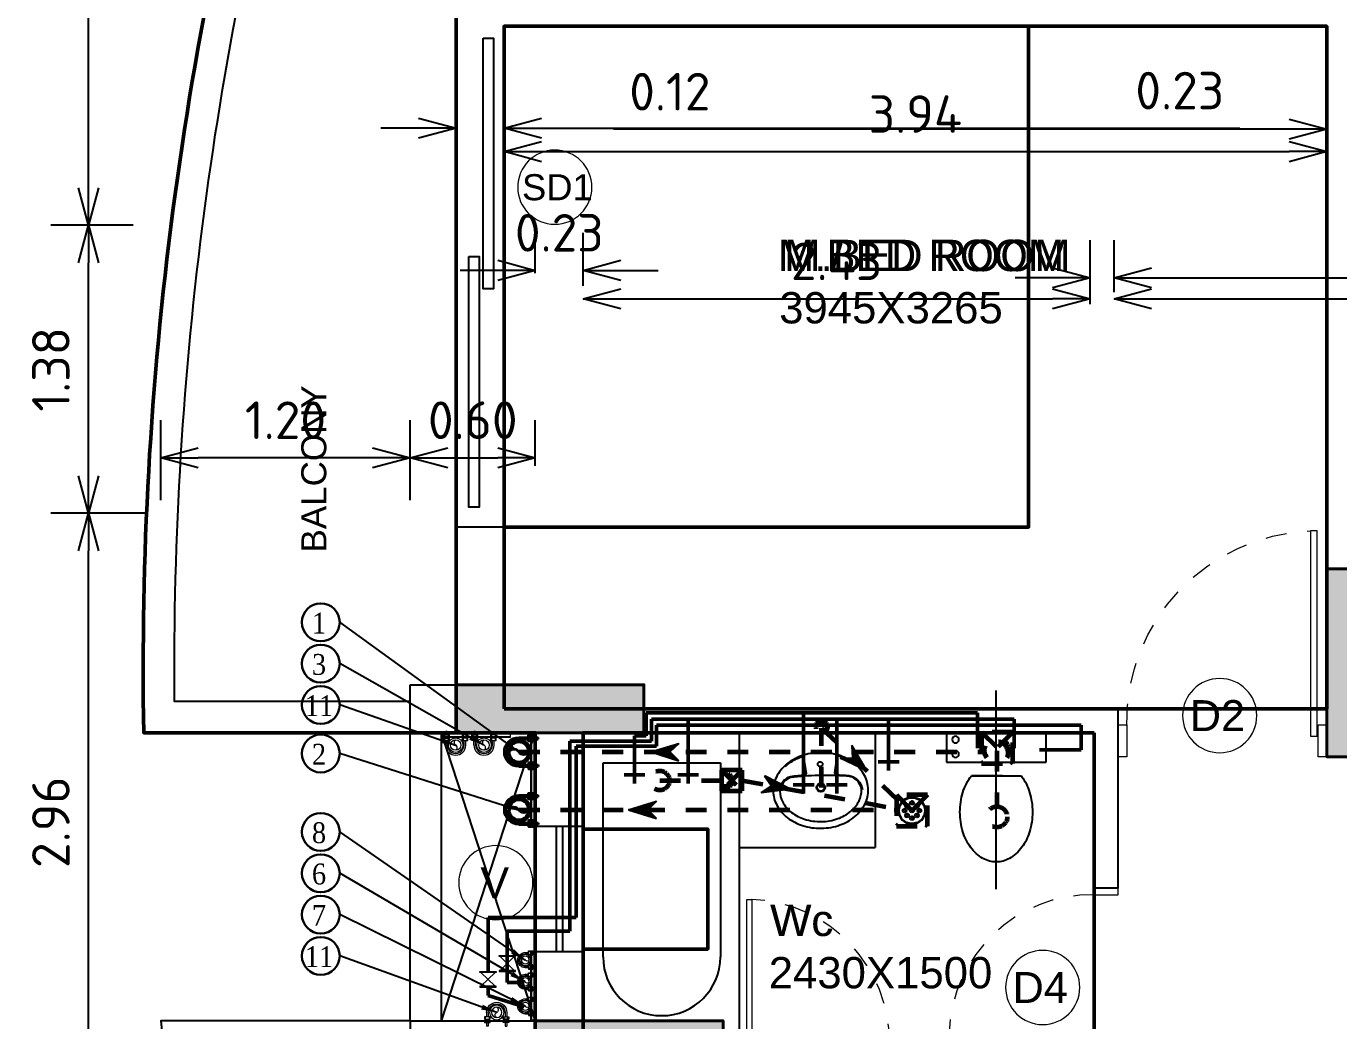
# Model space of a CAD drawing. Header units: inches. Extents: x 0 to 429, y 0 to 146.
# Drawn here: x 185.45 to 191.74, y 123.6 to 128.37 of the extents above; entities that cross this region are included whole.
import ezdxf
from ezdxf.enums import TextEntityAlignment as Align

# ---------------------------------------------------------------- set-up
doc = ezdxf.new("R2010")
doc.units = ezdxf.units.IN
doc.header["$MEASUREMENT"] = 0
doc.linetypes.add('Xr-4BHK-A-B-Ground-Sub$0$HIDDEN', pattern=[0.375, 0.25, -0.125])
doc.layers.get('DEFPOINTS').update_dxf_attribs({"lineweight": 18})
for name, color, linetype, lineweight in [('FLOOR-GROUND', 7, 'Continuous', 50), ('XR-4BHK-A-B-GROUND-SUB$0$1PL-SHAFT-PIPE-TEXT-50', 213, 'Continuous', 30), ('XR-4BHK-A-B-GROUND-SUB$0$DOOR', 34, 'Continuous', 20), ('XR-4BHK-A-B-GROUND-SUB$0$TOWER-COL', 1, 'Continuous', 40), ('XR-4BHK-A-B-GROUND-SUB$0$TOWER-COL-HATCH', 9, 'Continuous', 5)]:
    doc.layers.add(name, color=color, linetype=linetype, lineweight=lineweight)
doc.layers.add('XR-4BHK-A-B-GROUND-SUB$0$1PL-SHAFT-PIPE', color=7, linetype='Continuous')
doc.layers.add('XR-4BHK-A-B-GROUND-SUB$0$SEWERARE LINE', color=7, linetype='Continuous', lineweight=35, true_color=0xca2d12)
doc.layers.add('XR-4BHK-A-B-GROUND-SUB$0$WATER SUPPLAY', color=7, linetype='Continuous', lineweight=0, true_color=0x00f000)
doc.styles.add('Sanvi Common', font='isocpeur.ttf')
doc.styles.add('Xr-4BHK-A-B-Ground-Sub$0$$0$DIM', font='arial.ttf', dxfattribs={"height": 4})
doc.styles.add('Xr-4BHK-A-B-Ground-Sub$0$$1$Standard', font='arial.ttf')
doc.styles.add('Xr-4BHK-A-B-Ground-Sub$0$DIM', font='arial.ttf')
doc.styles.add('Xr-4BHK-A-B-Ground-Sub$0$Standard', font='ARIALN.TTF')
doc.styles.add('Xr-4BHK-A-B-Ground-Sub$0$TIMES-ROMAN', font='times.ttf', dxfattribs={"width": 0.9})
doc.styles.add('Xr-4BHK-A-B-Typical-Sub$0$DIM', font='arial.ttf')
doc.dimstyles.new('Sanvi Common', dxfattribs={"dimtxt": 0.18, "dimasz": 0.18, "dimexe": 0.18, "dimexo": 0.0625, "dimgap": 0.09, "dimtad": 1, "dimzin": 0, "dimdsep": 46, "dimtxsty": 'Sanvi Common', "dimblk": 'OPEN30', "dimcen": 0.09, "dimclrd": 68, "dimclre": 68, "dimclrt": 40, "dimadec": 0, "dimazin": 0, "dimtfac": 1, "dimtofl": 0, "dimtmove": 0, "dimatfit": 3, "dimldrblk": 'OPEN30', "dimfxl": 1, "dimtolj": 1, "dimtzin": 0, "dimarcsym": 0})
doc.dimstyles.new('Xr-4BHK-A-B-Ground-Sub$0$DIM 75', dxfattribs={"dimtxt": 75, "dimasz": 75, "dimexe": 0.18, "dimexo": 0.0625, "dimgap": 0.09, "dimtad": 0, "dimtih": 1, "dimtoh": 1, "dimdec": 0, "dimzin": 0, "dimdsep": 46, "dimtxsty": 'Xr-4BHK-A-B-Ground-Sub$0$Standard', "dimcen": 0.09, "dimclrd": 256, "dimclre": 256, "dimclrt": 256, "dimadec": 0, "dimazin": 0, "dimtfac": 1, "dimtdec": 0, "dimtofl": 0, "dimtmove": 0, "dimatfit": 3, "dimfxl": 1, "dimtolj": 1, "dimtzin": 0, "dimarcsym": 0})

# ---------------------------------------------------------------- blocks, each defined once
blk = doc.blocks.new('Xr-4BHK-A-B-Ground-Sub$0$basin6')
blk.add_lwpolyline([(285.3, -227.3, 0.120605), (264.9, -143.3, 0.10507), (202.2, -66.9, 0.088649), (112.5, -18.2, 0.079738), (0.8, 0, 0.079738), (-111, -17.7, 0.088649), (-200.9, -65.9, 0.10507), (-264, -142.1, 0.120605), (-284.7, -226.1, 0.120605), (-264.3, -310.1, 0.10507), (-201.6, -386.5, 0.088649), (-112, -435.2, 0.079738), (-0.2, -453.4, 0.079738), (111.6, -435.7, 0.088649), (201.5, -387.5, 0.10507), (264.5, -311.3, 0.120605)], format="xyb", close=True)
for points in [[(-209.7, -80, -0.016805), (-197.8, -69.9, -0.092161), (-106, -21.4, -0.435128), (-99.7, -24.7), (-85.2, -123.6, -0.44775), (-92.4, -133.7, 0.015365), (-179.5, -141.3, 0.272514), (-249.3, -215.6, 0.272514)], [(210.3, -80, 0.016805), (198.4, -69.9, 0.092161), (106.6, -21.4, 0.435128), (100.3, -24.7), (85.8, -123.6, 0.396344), (97.2, -134.7, -0.011856), (170.2, -140.3, -0.340407), (250.3, -226.8)], [(-244.4, -216.7, 0.017243), (-244.7, -226.1, 0.120605), (-228.8, -291.7, 0.10507), (-176.6, -355.3, 0.088649), (-99.4, -397.2, 0.079738), (-0.1, -413.4, 0.079738), (99.2, -397.7, 0.088649), (176.6, -356.1, 0.10507), (229.1, -292.7, 0.120605), (245.3, -227.3, 0.120605)]]:
    blk.add_lwpolyline(points, format="xyb")
for centre, radius in [((0.3, -69.2), 14.5), ((1.4, -209.2), 26.4), ((1.4, -209.2), 21)]:
    blk.add_circle(centre, radius)
for centre, radius, start, end in [((-151.3, -237.7), 95.4, 106.29531, 167.27029), ((-3.5, -1750.2), 1613.5, 84.2769, 96.21233), ((155.4, -234.9), 90.2, 4.87746, 88.71858)]:
    blk.add_arc(centre, radius, start, end)
blk = doc.blocks.new('Xr-4BHK-A-B-Ground-Sub$0$1111')
for p, q in [((-6719.3, 24832.2), (-6719.3, 24832.2)), ((-6770.3, 24610.7), (-7008.8, 24610.7)), ((-6918.9, 24610.7), (-6770.3, 24610.7)), ((-7128.5, 24545.5), (-7128.5, 24404.3)), ((-6650.6, 24545.5), (-7128.5, 24545.5)), ((-6650.6, 24404.3), (-6650.6, 24545.5)), ((-7128.5, 24404.3), (-6650.6, 24404.3)), ((-6849.6, 24404.3), (-6849.6, 24404.3)), ((-6703, 24404.3), (-6703, 24404.3))]:
    blk.add_line(p, q)
at = {"extrusion": (0, 0, -1)}
for centre, major_axis, ratio, start_param, end_param in [((-6859.2, 24842), (-134, 134), 1, 6.126583, 6.550859), ((-6889.6, 24895.3), (90.6, 90.6), 1, -1.303122, -0.785398), ((-6889.6, 24895.3), (-90.6, 90.6), 1, 0.785398, 1.303122), ((-6919.9, 24842), (134, 134), 1, -0.267674, 0.156602), ((-6811.4, 24807.2), (175.8, 175.8), 1, 4.219591, 4.555787), ((-6967.7, 24807.2), (-175.8, 175.8), 1, 1.727398, 2.063595), ((-6735.9, 24784.5), (231.5, 231.5), 1, 3.926991, 4.219591), ((-7043.2, 24784.5), (231.5, 231.5), 1, 0.492798, 0.785398), ((-6735.9, 24784.5), (-231.5, 231.5), 1, 5.205187, 5.497787), ((-7043.2, 24784.5), (231.5, 231.5), 1, 0.785398, 1.077998), ((-6811.4, 24761.7), (-175.8, 175.8), 1, 4.868991, 5.205187), ((-6967.7, 24761.7), (-231.2, 91.4), 0.988951, 3.056609, 3.421062), ((-6859.2, 24726.9), (-134, 134), 1, 4.837165, 4.868991), ((-6694.7, 24507), (-11.5, 11.5), 1, 3.141593, 9.424778), ((-6694.7, 24437.2), (11.5, 11.5), 1, 1.570796326805002, 7.853981633984588)]:
    blk.add_ellipse(centre, major_axis=major_axis, ratio=ratio, start_param=start_param, end_param=end_param, dxfattribs=at)
blk = doc.blocks.new('Xr-4BHK-A-B-Ground-Sub$0$d-750')
at = {"layer": 'XR-4BHK-A-B-GROUND-SUB$0$DOOR'}
for p, q in [((0, 718.7), (0, 750)), ((0, 750), (115, 750)), ((115, 718.7), (0, 718.7)), ((115, 750), (115, 718.7)), ((0, 0), (0, 31.2)), ((0, 31.2), (115, 31.2)), ((115, 31.2), (115, 0)), ((115, 0), (0, 0))]:
    blk.add_line(p, q, dxfattribs=at)
blk.add_lwpolyline([(73.9, 34.2), (811.3, 34.2), (811.3, 59.2), (73.9, 59.2)], close=True, dxfattribs=at)
at = {"layer": 'XR-4BHK-A-B-GROUND-SUB$0$DOOR', "color": 8, "linetype": 'Xr-4BHK-A-B-Ground-Sub$0$HIDDEN', "extrusion": (0, 0, -1)}
blk.add_ellipse((125, 31.2), major_axis=(218.4, 652.1), ratio=0.99874, start_param=-0.33813, end_param=1.207251, dxfattribs=at)
blk = doc.blocks.new('Xr-4BHK-A-B-Ground-Sub$0$REV.CO.')
at = {"layer": 'XR-4BHK-A-B-GROUND-SUB$0$TOWER-COL-HATCH'}
for points in [[(451646.1, 14725.2), (451416.1, 14725.2), (451416.1, 15625.7), (451646.1, 15625.7)], [(448141.6, 15070.2), (448141.6, 14840.2), (447241.1, 14840.2), (447241.1, 15070.2)], [(448521.1, 13460.2), (447621.1, 13460.2), (447621.1, 13230.2), (448521.1, 13230.2)]]:
    blk.add_hatch(color=256, dxfattribs=at).paths.add_polyline_path(points)
at = {"layer": 'XR-4BHK-A-B-GROUND-SUB$0$TOWER-COL'}
for points in [[(451646.1, 15625.7), (451416.1, 15625.7), (451416.1, 14725.2), (451646.1, 14725.2)], [(447241.1, 15070.2), (447241.1, 14840.2), (448141.6, 14840.2), (448141.6, 15070.2)], [(447621.1, 13460.2), (447621.1, 13230.2), (448521.1, 13230.2), (448521.1, 13460.2)]]:
    blk.add_lwpolyline(points, close=True, dxfattribs=at)
blk = doc.blocks.new('Xr-4BHK-A-B-Ground-Sub$0$$0$DOOR NO')
at = {"lineweight": 0}
blk.add_circle((0, 0), 10, dxfattribs=at)
at = {"style": 'Xr-4BHK-A-B-Ground-Sub$0$$0$DIM'}
blk.add_attdef('X1', text='', height=9, dxfattribs=at).set_placement((0, 0), align=Align.MIDDLE_CENTER)
blk = doc.blocks.new('_Open30')
at = {"color": 0, "linetype": 'ByBlock', "lineweight": -2}
for p, q in [((-1, 0.268), (0, 0)), ((0, 0), (-1, -0.268)), ((0, 0), (-1, 0))]:
    blk.add_line(p, q, dxfattribs=at)
blk = doc.blocks.new('*D99')
at = {"color": 68, "lineweight": -2, "transparency": 16777216}
for p, q in [((187.5103, 127.7092), (187.5103, 128.0575)), ((187.7403, 127.7092), (187.7403, 128.0575)), ((187.3303, 127.8775), (187.1503, 127.8775)), ((187.9203, 127.8775), (191.2683, 127.8775))]:
    blk.add_line(p, q, dxfattribs=at)
at = {"layer": 'DEFPOINTS', "color": 0, "transparency": 16777216}
for p in [(187.7403, 127.8775), (187.5103, 127.6467), (187.7403, 127.6467)]:
    blk.add_point(p, dxfattribs=at)
at = {"color": 68, "lineweight": -2, "transparency": 16777216, "xscale": 0.18, "yscale": 0.18, "zscale": 0.18}
blk.add_blockref('_Open30', (187.5103, 127.8775), dxfattribs=at)
at = {"color": 68, "lineweight": -2, "transparency": 16777216, "xscale": 0.18, "yscale": 0.18, "zscale": 0.18, "rotation": 180}
blk.add_blockref('_Open30', (187.7403, 127.8775), dxfattribs=at)
at = {"color": 40, "transparency": 16777216, "insert": (190.9803, 128.0575), "char_height": 0.18, "attachment_point": 5, "style": 'Sanvi Common'}
blk.add_mtext('\\A1;0.23', dxfattribs=at)
blk = doc.blocks.new('*D100')
at = {"color": 68, "lineweight": -2, "transparency": 16777216}
for p, q in [((187.7403, 127.7092), (187.7403, 127.9449)), ((191.6853, 127.8274), (191.6853, 127.9449)), ((187.9203, 127.7649), (191.5053, 127.7649))]:
    blk.add_line(p, q, dxfattribs=at)
at = {"layer": 'DEFPOINTS', "color": 0, "transparency": 16777216}
for p in [(191.6853, 127.7649), (191.6853, 127.7649), (187.7403, 127.6467)]:
    blk.add_point(p, dxfattribs=at)
at = {"color": 68, "lineweight": -2, "transparency": 16777216, "xscale": 0.18, "yscale": 0.18, "zscale": 0.18, "rotation": 180}
blk.add_blockref('_Open30', (187.7403, 127.7649), dxfattribs=at)
at = {"color": 68, "lineweight": -2, "transparency": 16777216, "xscale": 0.18, "yscale": 0.18, "zscale": 0.18}
blk.add_blockref('_Open30', (191.6853, 127.7649), dxfattribs=at)
at = {"color": 40, "transparency": 16777216, "insert": (189.7128, 127.9449), "char_height": 0.18, "attachment_point": 5, "style": 'Sanvi Common'}
blk.add_mtext('\\A1;3.94', dxfattribs=at)
blk = doc.blocks.new('*D101')
at = {"color": 68, "lineweight": -2, "transparency": 16777216}
for p, q in [((191.6853, 127.8274), (191.6853, 128.0522)), ((191.8003, 127.8274), (191.8003, 128.0522)), ((191.5053, 127.8722), (188.2653, 127.8722)), ((191.9803, 127.8722), (192.1603, 127.8722))]:
    blk.add_line(p, q, dxfattribs=at)
at = {"layer": 'DEFPOINTS', "color": 0, "transparency": 16777216}
for p in [(191.8003, 127.8722), (191.6853, 127.7649), (191.8003, 127.7649)]:
    blk.add_point(p, dxfattribs=at)
at = {"color": 68, "lineweight": -2, "transparency": 16777216, "xscale": 0.18, "yscale": 0.18, "zscale": 0.18}
blk.add_blockref('_Open30', (191.6853, 127.8722), dxfattribs=at)
at = {"color": 68, "lineweight": -2, "transparency": 16777216, "xscale": 0.18, "yscale": 0.18, "zscale": 0.18, "rotation": 180}
blk.add_blockref('_Open30', (191.8003, 127.8722), dxfattribs=at)
at = {"color": 40, "transparency": 16777216, "insert": (188.5353, 128.0522), "char_height": 0.18, "attachment_point": 5, "style": 'Sanvi Common'}
blk.add_mtext('\\A1;0.12', dxfattribs=at)
blk = doc.blocks.new('*D158')
at = {"color": 68, "lineweight": -2, "transparency": 16777216}
for p, q in [((187.8902, 127.182), (187.8902, 127.3761)), ((188.1202, 127.1218), (188.1202, 127.3761)), ((187.7102, 127.1961), (187.5302, 127.1961)), ((188.3002, 127.1961), (188.4802, 127.1961))]:
    blk.add_line(p, q, dxfattribs=at)
at = {"layer": 'DEFPOINTS', "color": 0, "transparency": 16777216}
for p in [(188.1202, 127.1961), (187.8902, 127.1195), (188.1202, 127.0593)]:
    blk.add_point(p, dxfattribs=at)
at = {"color": 68, "lineweight": -2, "transparency": 16777216, "xscale": 0.18, "yscale": 0.18, "zscale": 0.18}
blk.add_blockref('_Open30', (187.8902, 127.1961), dxfattribs=at)
at = {"color": 68, "lineweight": -2, "transparency": 16777216, "xscale": 0.18, "yscale": 0.18, "zscale": 0.18, "rotation": 180}
blk.add_blockref('_Open30', (188.1202, 127.1961), dxfattribs=at)
at = {"color": 40, "transparency": 16777216, "insert": (188.0052, 127.3761), "char_height": 0.18, "attachment_point": 5, "style": 'Sanvi Common'}
blk.add_mtext('\\A1;0.23', dxfattribs=at)
blk = doc.blocks.new('*D159')
at = {"color": 68, "lineweight": -2, "transparency": 16777216}
for p, q in [((188.1202, 127.1218), (188.1202, 127.2393)), ((190.5503, 127.0343), (190.5503, 127.2393)), ((188.3002, 127.0593), (190.3703, 127.0593))]:
    blk.add_line(p, q, dxfattribs=at)
at = {"layer": 'DEFPOINTS', "color": 0, "transparency": 16777216}
for p in [(188.1202, 127.0593), (190.5503, 127.0593), (190.5503, 126.9718)]:
    blk.add_point(p, dxfattribs=at)
at = {"color": 68, "lineweight": -2, "transparency": 16777216, "xscale": 0.18, "yscale": 0.18, "zscale": 0.18, "rotation": 180}
blk.add_blockref('_Open30', (188.1202, 127.0593), dxfattribs=at)
at = {"color": 68, "lineweight": -2, "transparency": 16777216, "xscale": 0.18, "yscale": 0.18, "zscale": 0.18}
blk.add_blockref('_Open30', (190.5503, 127.0593), dxfattribs=at)
at = {"color": 40, "transparency": 16777216, "insert": (189.3352, 127.2393), "char_height": 0.18, "attachment_point": 5, "style": 'Sanvi Common'}
blk.add_mtext('\\A1;2.43', dxfattribs=at)
blk = doc.blocks.new('*D160')
at = {"color": 68, "lineweight": -2, "transparency": 16777216}
for p, q in [((190.5503, 127.0343), (190.5503, 127.3406)), ((190.6653, 127.0918), (190.6653, 127.3406)), ((190.3703, 127.1606), (190.1903, 127.1606)), ((190.8453, 127.1606), (194.0853, 127.1606))]:
    blk.add_line(p, q, dxfattribs=at)
at = {"layer": 'DEFPOINTS', "color": 0, "transparency": 16777216}
for p in [(190.6653, 127.1606), (190.6653, 127.0293), (190.5503, 126.9718)]:
    blk.add_point(p, dxfattribs=at)
at = {"color": 68, "lineweight": -2, "transparency": 16777216, "xscale": 0.18, "yscale": 0.18, "zscale": 0.18}
blk.add_blockref('_Open30', (190.5503, 127.1606), dxfattribs=at)
at = {"color": 68, "lineweight": -2, "transparency": 16777216, "xscale": 0.18, "yscale": 0.18, "zscale": 0.18, "rotation": 180}
blk.add_blockref('_Open30', (190.6653, 127.1606), dxfattribs=at)
at = {"color": 40, "transparency": 16777216, "insert": (193.8153, 127.3406), "char_height": 0.18, "attachment_point": 5, "style": 'Sanvi Common'}
blk.add_mtext('\\A1;0.12', dxfattribs=at)
blk = doc.blocks.new('*D161')
at = {"color": 68, "lineweight": -2, "transparency": 16777216}
for p, q in [((190.6653, 127.0918), (190.6653, 127.2393)), ((196.0703, 127.1218), (196.0703, 127.2393)), ((190.8453, 127.0593), (195.8903, 127.0593))]:
    blk.add_line(p, q, dxfattribs=at)
at = {"layer": 'DEFPOINTS', "color": 0, "transparency": 16777216}
for p in [(196.0703, 127.0593), (196.0703, 127.0593), (190.6653, 127.0293)]:
    blk.add_point(p, dxfattribs=at)
at = {"color": 68, "lineweight": -2, "transparency": 16777216, "xscale": 0.18, "yscale": 0.18, "zscale": 0.18, "rotation": 180}
blk.add_blockref('_Open30', (190.6653, 127.0593), dxfattribs=at)
at = {"color": 68, "lineweight": -2, "transparency": 16777216, "xscale": 0.18, "yscale": 0.18, "zscale": 0.18}
blk.add_blockref('_Open30', (196.0703, 127.0593), dxfattribs=at)
at = {"color": 40, "transparency": 16777216, "insert": (193.3678, 127.2393), "char_height": 0.18, "attachment_point": 5, "style": 'Sanvi Common'}
blk.add_mtext('\\A1;5.40', dxfattribs=at)
blk = doc.blocks.new('*D82')
at = {"color": 68, "lineweight": -2, "transparency": 16777216}
for p, q in [((186.0322, 126.0319), (185.5677, 126.0319)), ((185.7477, 123.2519), (185.7477, 125.8519)), ((186.5988, 123.0719), (185.5677, 123.0719))]:
    blk.add_line(p, q, dxfattribs=at)
at = {"layer": 'DEFPOINTS', "color": 0, "transparency": 16777216}
for p in [(185.7477, 126.0319), (186.0947, 126.0319), (186.6613, 123.0719)]:
    blk.add_point(p, dxfattribs=at)
at = {"color": 68, "lineweight": -2, "transparency": 16777216, "xscale": 0.18, "yscale": 0.18, "zscale": 0.18}
for p, rotation in [((185.7477, 126.0319), 90), ((185.7477, 123.0719), 270)]:
    blk.add_blockref('_Open30', p, dxfattribs=dict(at, rotation=rotation))
at = {"color": 40, "transparency": 16777216, "insert": (185.5677, 124.5519), "char_height": 0.18, "attachment_point": 5, "rotation": 90, "style": 'Sanvi Common'}
blk.add_mtext('\\A1;2.96', dxfattribs=at)
blk = doc.blocks.new('*D83')
at = {"color": 68, "lineweight": -2, "transparency": 16777216}
for p, q in [((185.9615, 127.4119), (185.5677, 127.4119)), ((185.7477, 126.2119), (185.7477, 127.2319)), ((186.0322, 126.0319), (185.5677, 126.0319))]:
    blk.add_line(p, q, dxfattribs=at)
at = {"layer": 'DEFPOINTS', "color": 0, "transparency": 16777216}
for p in [(185.7477, 127.4119), (186.024, 127.4119), (186.0947, 126.0319)]:
    blk.add_point(p, dxfattribs=at)
at = {"color": 68, "lineweight": -2, "transparency": 16777216, "xscale": 0.18, "yscale": 0.18, "zscale": 0.18}
for p, rotation in [((185.7477, 127.4119), 90), ((185.7477, 126.0319), 270)]:
    blk.add_blockref('_Open30', p, dxfattribs=dict(at, rotation=rotation))
at = {"color": 40, "transparency": 16777216, "insert": (185.5677, 126.7219), "char_height": 0.18, "attachment_point": 5, "rotation": 90, "style": 'Sanvi Common'}
blk.add_mtext('\\A1;1.38', dxfattribs=at)
blk = doc.blocks.new('*D84')
at = {"color": 68, "lineweight": -2, "transparency": 16777216}
for p, q in [((186.5988, 132.3684), (185.5677, 132.3684)), ((185.7477, 127.5919), (185.7477, 132.1884)), ((185.9615, 127.4119), (185.5677, 127.4119))]:
    blk.add_line(p, q, dxfattribs=at)
at = {"layer": 'DEFPOINTS', "color": 0, "transparency": 16777216}
for p in [(185.7477, 132.3684), (186.6613, 132.3684), (186.024, 127.4119)]:
    blk.add_point(p, dxfattribs=at)
at = {"color": 68, "lineweight": -2, "transparency": 16777216, "xscale": 0.18, "yscale": 0.18, "zscale": 0.18}
for p, rotation in [((185.7477, 132.3684), 90), ((185.7477, 127.4119), 270)]:
    blk.add_blockref('_Open30', p, dxfattribs=dict(at, rotation=rotation))
at = {"color": 40, "transparency": 16777216, "insert": (185.5677, 129.8902), "char_height": 0.18, "attachment_point": 5, "rotation": 90, "style": 'Sanvi Common'}
blk.add_mtext('\\A1;4.96', dxfattribs=at)
blk = doc.blocks.new('*D85')
at = {"color": 68, "lineweight": -2, "transparency": 16777216}
for p, q in [((186.0947, 126.0944), (186.0947, 126.478)), ((187.2903, 126.0944), (187.2903, 126.478)), ((187.1103, 126.298), (186.2747, 126.298))]:
    blk.add_line(p, q, dxfattribs=at)
at = {"layer": 'DEFPOINTS', "color": 0, "transparency": 16777216}
for p in [(186.0947, 126.298), (186.0947, 126.0319), (187.2903, 126.0319)]:
    blk.add_point(p, dxfattribs=at)
at = {"color": 68, "lineweight": -2, "transparency": 16777216, "xscale": 0.18, "yscale": 0.18, "zscale": 0.18, "rotation": 180}
blk.add_blockref('_Open30', (186.0947, 126.298), dxfattribs=at)
at = {"color": 68, "lineweight": -2, "transparency": 16777216, "xscale": 0.18, "yscale": 0.18, "zscale": 0.18}
blk.add_blockref('_Open30', (187.2903, 126.298), dxfattribs=at)
at = {"color": 40, "transparency": 16777216, "insert": (186.6925, 126.478), "char_height": 0.18, "attachment_point": 5, "style": 'Sanvi Common'}
blk.add_mtext('\\A1;1.20', dxfattribs=at)
blk = doc.blocks.new('*D86')
at = {"color": 68, "lineweight": -2, "transparency": 16777216}
for p, q in [((187.2903, 126.0944), (187.2903, 126.478)), ((187.8903, 126.2594), (187.8903, 126.478)), ((187.4703, 126.298), (187.7103, 126.298))]:
    blk.add_line(p, q, dxfattribs=at)
at = {"layer": 'DEFPOINTS', "color": 0, "transparency": 16777216}
for p in [(187.8903, 126.298), (187.8903, 126.1969), (187.2903, 126.0319)]:
    blk.add_point(p, dxfattribs=at)
at = {"color": 68, "lineweight": -2, "transparency": 16777216, "xscale": 0.18, "yscale": 0.18, "zscale": 0.18, "rotation": 180}
blk.add_blockref('_Open30', (187.2903, 126.298), dxfattribs=at)
at = {"color": 68, "lineweight": -2, "transparency": 16777216, "xscale": 0.18, "yscale": 0.18, "zscale": 0.18}
blk.add_blockref('_Open30', (187.8903, 126.298), dxfattribs=at)
at = {"color": 40, "transparency": 16777216, "insert": (187.5903, 126.478), "char_height": 0.18, "attachment_point": 5, "style": 'Sanvi Common'}
blk.add_mtext('\\A1;0.60', dxfattribs=at)
blk = doc.blocks.new('Xr-4BHK-A-B-Ground-Sub$0$P-VALVE')
at = {"linetype": 'Continuous'}
for p, q in [((-19.7, 19), (19.7, 19)), ((-19.7, 16.4), (-19.7, 19)), ((19.7, 16.4), (-19.7, 16.4)), ((-17, -16.4), (17, 16.4)), ((-17, 16.4), (17, -16.4)), ((19.7, 19), (19.7, 16.4)), ((19.7, -16.4), (-19.7, -16.4)), ((-19.7, -16.4), (-19.7, -19)), ((-19.7, -19), (19.7, -19)), ((19.7, -19), (19.7, -16.4))]:
    blk.add_line(p, q, dxfattribs=at)
blk = doc.blocks.new('Xr-4BHK-A-B-Ground-Sub$0$A$C14D55273')
at = {"layer": 'XR-4BHK-A-B-GROUND-SUB$0$WATER SUPPLAY', "lineweight": 50}
for p, q in [((2500.6, -5764.5), (911.9, -5764.5)), ((911.9, -5875.1), (911.9, -5764.5)), ((1666.7, -6151.4), (1666.7, -5764.5)), ((2500.6, -5933.3), (2500.6, -5764.5)), ((2675.9, -5794.5), (936.9, -5794.5)), ((936.9, -5900.1), (936.9, -5794.5)), ((2997.9, -5824.5), (961.9, -5824.5)), ((961.9, -5925.1), (961.9, -5824.5)), ((1113.3, -6103.5), (1113.3, -5794.5)), ((1825.5, -6151.4), (1825.5, -5794.5)), ((2073.9, -6041.3), (2073.9, -5794.5)), ((2675.9, -5933.3), (2675.9, -5794.5)), ((2997.9, -5942.1), (2997.9, -5824.5)), ((545.4, -5900.1), (936.9, -5900.1)), ((545.4, -5900.1), (545.4, -6810.3)), ((855.7, -5875.1), (911.9, -5875.1)), ((855.7, -6103.5), (855.7, -5875.1)), ((575.4, -5925.1), (961.9, -5925.1)), ((575.4, -5925.1), (575.4, -6744.7)), ((2796.7, -5942.1), (2997.9, -5942.1)), ((2023.9, -5998.8), (2123.9, -5998.8)), ((805.7, -6061), (905.7, -6061)), ((1063.3, -6061), (1163.3, -6061)), ((1616.7, -6108.9), (1716.7, -6108.9)), ((1775.5, -6108.9), (1875.5, -6108.9)), ((153.3, -7008.9), (153.3, -6744.7)), ((153.3, -6744.7), (575.4, -6744.7)), ((245.4, -7056.3), (245.4, -6810.3)), ((245.4, -6810.3), (545.4, -6810.3)), ((153.3, -7074.6), (153.3, -7118.7)), ((327, -7056.3), (245.4, -7056.3)), ((327, -7173.3), (153.3, -7118.7))]:
    blk.add_line(p, q, dxfattribs=at)
at = {"layer": 'XR-4BHK-A-B-GROUND-SUB$0$WATER SUPPLAY', "lineweight": 50, "xscale": 2.000000000000041, "yscale": 2.000000000000041, "zscale": 2.000000000000041, "rotation": 1.157805443229762e-05}
for p in [(245.4, -6965.7), (153.3, -7041.7)]:
    blk.add_blockref('Xr-4BHK-A-B-Ground-Sub$0$P-VALVE', p, dxfattribs=at)
blk = doc.blocks.new('Xr-4BHK-A-B-Ground-Sub$0$CI100')
at = {"layer": 'XR-4BHK-A-B-GROUND-SUB$0$SEWERARE LINE', "ltscale": 100}
for p, q in [((-78.9, 0), (-78.9, 11.5)), ((-74, 60.7), (-74, 11.5)), ((-66, 60.7), (-66, 11.5)), ((-61.1, 0), (-61.1, 11.5)), ((61.1, 0), (61.1, 11.5)), ((66, 60.7), (66, 11.5)), ((74, 60.7), (74, 11.5)), ((78.9, 0), (78.9, 11.5)), ((-78.9, -15.5), (-78.9, -4)), ((-74, 0), (-74, -4)), ((-74, -15.5), (-74, -37.3)), ((-74, -16.8), (-74, -37.3)), ((-66, -37.3), (-74, -37.3)), ((-66, 0), (-66, -4)), ((-66, -15.5), (-66, -37.3)), ((-66, -16.8), (-66, -37.3)), ((-61.1, -15.5), (-61.1, -4)), ((61.1, -15.5), (61.1, -4)), ((66, 0), (66, -4)), ((66, -15.5), (66, -37.3)), ((66, -16.8), (66, -37.3)), ((66, -37.3), (74, -37.3)), ((74, 0), (74, -4)), ((74, -15.5), (74, -37.3)), ((74, -16.8), (74, -37.3)), ((78.9, -15.5), (78.9, -4))]:
    blk.add_line(p, q, dxfattribs=at)
for points in [[(-85.4, 0), (-54.6, 0), (-54.6, 11.5), (-85.4, 11.5)], [(85.4, 0), (54.6, 0), (54.6, 11.5), (85.4, 11.5)], [(-85.4, -15.5), (-54.6, -15.5), (-54.6, -4), (-85.4, -4)], [(85.4, -15.5), (54.6, -15.5), (54.6, -4), (85.4, -4)]]:
    blk.add_lwpolyline(points, close=True, dxfattribs=at)
for radius in [60.7, 50]:
    blk.add_circle((0, 60.7), radius, dxfattribs=at)
for centre, radius, start, end in [((0, 60.7), 74, 0, 180), ((0, 60.7), 66, 0, 180), ((13.9, 85.7), 28.6, 119.0199, 240.9801), ((-13.9, 35.7), 28.6, 299.0199, 60.9801)]:
    blk.add_arc(centre, radius, start, end, dxfattribs=at)
blk = doc.blocks.new('Xr-4BHK-A-B-Ground-Sub$0$CI50')
at = {"ltscale": 100}
for p, q in [((-53.2, 2), (-53.2, 13.5)), ((-48.3, 35), (-48.3, 13.5)), ((-48.3, 2), (-48.3, -2)), ((-40.3, 35), (-40.3, 13.5)), ((-40.3, 2), (-40.3, -2)), ((-35.4, 2), (-35.4, 13.5)), ((35.4, 2), (35.4, 13.5)), ((40.3, 35), (40.3, 13.5)), ((40.3, 2), (40.3, -2)), ((48.3, 35), (48.3, 13.5)), ((48.3, 2), (48.3, -2)), ((53.2, 2), (53.2, 13.5)), ((-53.2, -13.5), (-53.2, -2)), ((-48.3, -13.5), (-48.3, -30.6)), ((-48.3, -14.8), (-48.3, -30.6)), ((-40.3, -30.6), (-48.3, -30.6)), ((-40.3, -13.5), (-40.3, -30.6)), ((-40.3, -14.8), (-40.3, -30.6)), ((-35.4, -13.5), (-35.4, -2)), ((35.4, -13.5), (35.4, -2)), ((40.3, -13.5), (40.3, -30.6)), ((40.3, -14.8), (40.3, -30.6)), ((40.3, -30.6), (48.3, -30.6)), ((48.3, -13.5), (48.3, -30.6)), ((48.3, -14.8), (48.3, -30.6)), ((53.2, -13.5), (53.2, -2))]:
    blk.add_line(p, q, dxfattribs=at)
for points in [[(-57.9, 2), (-30.9, 2), (-30.9, 13.5), (-57.9, 13.5)], [(57.9, 2), (30.9, 2), (30.9, 13.5), (57.9, 13.5)], [(-57.9, -13.5), (-30.9, -13.5), (-30.9, -2), (-57.9, -2)], [(57.9, -13.5), (30.9, -13.5), (30.9, -2), (57.9, -2)]]:
    blk.add_lwpolyline(points, close=True, dxfattribs=at)
for radius in [35, 25]:
    blk.add_circle((0, 35), radius, dxfattribs=at)
for centre, radius, start, end in [((0, 35), 48.3, 0, 180), ((0, 35), 40.3, 360, 180), ((6.9, 47.5), 14.3, 119.0199, 240.9801), ((-6.9, 22.5), 14.3, 299.0199, 60.9801)]:
    blk.add_arc(centre, radius, start, end, dxfattribs=at)
blk = doc.blocks.new('Xr-4BHK-A-B-Ground-Sub$0$FT 100')
at = {"linetype": 'Continuous'}
blk.add_ellipse((0, 0), major_axis=(63.4, -2.9), ratio=1, start_param=0.046079, end_param=6.329264, dxfattribs=at)
for centre in [(-36.7, 0), (-23.3, 23.3), (0, 35.4), (0, 0), (23.3, 23.3), (36.7, 0), (-23.3, -23.3), (0, -35.4), (23.3, -23.3)]:
    blk.add_ellipse(centre, major_axis=(7.97, 0), ratio=1)
blk = doc.blocks.new('Xr-4BHK-A-B-Ground-Sub$0$A6')
at = {"linetype": 'Continuous', "lineweight": -3}
h = blk.add_hatch(dxfattribs=at)
h.set_pattern_fill('ANSI31', color=8, scale=51.850019, angle=269.98621, style=0)
h.set_pattern_definition([(314.9862146, (-3558.9815, 121585.5365), (4.58404006, 4.58183475), [])])
h.paths.add_polyline_path([(-42.5, 41.5), (0, 0), (-42.5, -41.5), (91.7, 0)])
for p, q in [((-42.5, 41.5), (0, 0)), ((91.7, 0), (-42.5, 41.5)), ((-42.5, -41.5), (0, 0)), ((0, 0), (91.7, 0)), ((91.7, 0), (-42.5, -41.5))]:
    blk.add_line(p, q, dxfattribs=at)
blk = doc.blocks.new('Xr-4BHK-A-B-Ground-Sub$0$A$C2521575D')
at = {"layer": 'XR-4BHK-A-B-GROUND-SUB$0$1PL-SHAFT-PIPE-TEXT-50'}
for centre in [(135.5, 27218.6), (135.5, 27020.6), (135.5, 26822.6), (135.5, 26590), (135.5, 26214.2), (135.5, 26016.2), (135.5, 25818.2), (135.5, 25620.2)]:
    blk.add_circle(centre, 90.6, dxfattribs=at)
at = {"layer": 'XR-4BHK-A-B-GROUND-SUB$0$SEWERARE LINE', "linetype": 'Xr-4BHK-A-B-Ground-Sub$0$HIDDEN', "lineweight": 60, "ltscale": 200}
for p, q in [((2536.3, 26426.7), (2536.3, 26710.7, 0)), ((2536.3, 26710.7, 0), (2918, 26352.7, 0)), ((3303.7, 26692), (3453.7, 26542)), ((3453.7, 26692), (3303.7, 26542)), ((1085.2, 26597.4), (3317.4, 26597.4)), ((3376.6, 26603.6, 0), (3376.6, 26336.1, 0)), ((2056.2, 26510.6), (2156.2, 26410.6)), ((2156.2, 26510.6), (2056.2, 26410.6)), ((1760.8, 26460.6), (2076.6, 26460.6)), ((2156.2, 26460.6), (2907, 26323.9)), ((2895, 26391.3), (3045, 26241.3)), ((3045, 26391.3), (2895, 26241.3)), ((1085.1, 26320.2), (2906.7, 26320.2))]:
    blk.add_line(p, q, dxfattribs=at)
for points in [[(3303.7, 26542), (3453.7, 26542), (3453.7, 26692), (3303.7, 26692)], [(2056.2, 26410.6), (2156.2, 26410.6), (2156.2, 26510.6), (2056.2, 26510.6)], [(2895, 26241.3), (3045, 26241.3), (3045, 26391.3), (2895, 26391.3)]]:
    blk.add_lwpolyline(points, close=True, dxfattribs=at)
for centre, radius in [((1760.8, 26460.6), 46.6), ((3376.6, 26286.1, 0), 50)]:
    blk.add_circle(centre, radius, dxfattribs=at)
for centre, radius, start, end in [((2536.3, 26716.2, 0), 30, 326.44269, 213.55731), ((2536.3, 26710.7, 0), 27.3, 336.0932, 203.9068), ((3376.6, 26603.6, 0), 60, 326.44269, 213.55731), ((3376.6, 26592.6, 0), 54.7, 336.0932, 203.9068), ((2082.1, 26460.6), 30, 236.44269, 123.55731), ((2076.6, 26460.6), 27.3, 246.0932, 113.9068)]:
    blk.add_arc(centre, radius, start, end, dxfattribs=at)
at = {"layer": 'XR-4BHK-A-B-GROUND-SUB$0$WATER SUPPLAY'}
for p, q in [((1146, 26692.3), (1145.9, 26242.3)), ((717, 26671.3), (1044, 26671.2)), ((1146, 25642.3), (1146, 25312.3))]:
    blk.add_line(p, q, dxfattribs=at)
for points in [[(717, 26692.3), (1044, 26692.3), (1044, 26667.2), (717, 26667.3)], [(1167, 26692.3), (1167, 26242.3), (1141.9, 26242.3), (1142, 26692.3)], [(1167, 25642.3), (1167, 25312.3), (1142, 25312.3), (1142, 25642.3)]]:
    blk.add_lwpolyline(points, close=True, dxfattribs=at)
at = {"layer": 'XR-4BHK-A-B-GROUND-SUB$0$1PL-SHAFT-PIPE', "xscale": -0.9405000000042492, "yscale": 0.9404999999969732, "zscale": 0.9405, "rotation": 90}
for p in [(1142.2, 26597.4), (1142.2, 26320.2)]:
    blk.add_blockref('Xr-4BHK-A-B-Ground-Sub$0$CI100', p, dxfattribs=at)
at = {"layer": 'XR-4BHK-A-B-GROUND-SUB$0$SEWERARE LINE', "linetype": 'Xr-4BHK-A-B-Ground-Sub$0$HIDDEN', "lineweight": 60, "ltscale": 200, "extrusion": (-2.61037e-11, -1.64894e-08, 1), "rotation": 179.9229662631182}
for p in [(1809, 26597.3, 0), (1703.2, 26320.1, 0)]:
    blk.add_blockref('Xr-4BHK-A-B-Ground-Sub$0$A6', p, dxfattribs=at)
at = {"layer": 'XR-4BHK-A-B-GROUND-SUB$0$SEWERARE LINE', "linetype": 'Xr-4BHK-A-B-Ground-Sub$0$HIDDEN', "lineweight": 60, "ltscale": 200, "extrusion": (1.11485e-08, 1.21496e-08, 1), "rotation": 317.4741303191228}
blk.add_blockref('Xr-4BHK-A-B-Ground-Sub$0$A6', (2685.3, 26569.6, 0), dxfattribs=at)
at = {"layer": 'XR-4BHK-A-B-GROUND-SUB$0$SEWERARE LINE', "linetype": 'Xr-4BHK-A-B-Ground-Sub$0$HIDDEN', "lineweight": 60, "ltscale": 200, "extrusion": (2.95467e-09, 1.62226e-08, 1), "rotation": 349.6911497309554}
blk.add_blockref('Xr-4BHK-A-B-Ground-Sub$0$A6', (2296.8, 26435, 0), dxfattribs=at)
at = {"layer": 'XR-4BHK-A-B-GROUND-SUB$0$SEWERARE LINE', "linetype": 'Xr-4BHK-A-B-Ground-Sub$0$HIDDEN', "lineweight": 60, "ltscale": 200, "rotation": 270}
blk.add_blockref('Xr-4BHK-A-B-Ground-Sub$0$FT 100', (2970, 26316.3), dxfattribs=at)
at = {"layer": 'XR-4BHK-A-B-GROUND-SUB$0$WATER SUPPLAY'}
blk.add_blockref('Xr-4BHK-A-B-Ground-Sub$0$A$C14D55273', (783.9, 32549.6), dxfattribs=at)
at = {"layer": 'XR-4BHK-A-B-GROUND-SUB$0$WATER SUPPLAY', "rotation": 180}
for p in [(782.2, 26665.3), (917.9, 26665.3)]:
    blk.add_blockref('Xr-4BHK-A-B-Ground-Sub$0$CI50', p, dxfattribs=at)
at = {"layer": 'XR-4BHK-A-B-GROUND-SUB$0$WATER SUPPLAY', "xscale": -0.75, "yscale": 0.75, "zscale": 0.75, "rotation": 90}
for p in [(1142, 25600.4), (1142, 25495.8), (1142, 25378.7)]:
    blk.add_blockref('Xr-4BHK-A-B-Ground-Sub$0$CI50', p, dxfattribs=at)
at = {"layer": 'XR-4BHK-A-B-GROUND-SUB$0$WATER SUPPLAY', "xscale": -1}
blk.add_blockref('Xr-4BHK-A-B-Ground-Sub$0$CI50', (979, 25314.5), dxfattribs=at)
at = {"layer": 'XR-4BHK-A-B-GROUND-SUB$0$1PL-SHAFT-PIPE-TEXT-50', "style": 'Xr-4BHK-A-B-Ground-Sub$0$TIMES-ROMAN', "width": 0.9}
for s, p in [('1', (126.9, 27164.9)), ('3', (126.9, 26966.9)), ('11', (126.9, 26769)), ('2', (126.9, 26536.4)), ('8', (126.9, 26160.5)), ('6', (126.9, 25962.6)), ('7', (126.9, 25764.6)), ('11', (126.9, 25566.6))]:
    blk.add_text(s, height=100, rotation=0.00003, dxfattribs=at).set_placement(p, align=Align.CENTER)
at = {"layer": 'XR-4BHK-A-B-GROUND-SUB$0$1PL-SHAFT-PIPE-TEXT-50'}
for points in [[(1085.2, 26597.4), (226.1, 27218.6)], [(917.9, 26630.3), (226.1, 27020.6)], [(786.8, 26627.5), (226.1, 26822.6)], [(1086.8, 26316.7), (226.1, 26590)], [(1115.7, 25600.4), (226.1, 26214.2)], [(1115.7, 25495.8), (226.1, 26016.2)], [(1115.7, 25378.7), (226.1, 25818.2)], [(979, 25349.5), (226.1, 25620.2)]]:
    blk.add_leader(points, dimstyle='Xr-4BHK-A-B-Ground-Sub$0$DIM 75', dxfattribs=at)

msp = doc.modelspace()

# ---------------------------------------------------------------- linework, layer by layer
for p, q in [((187.5103, 128.3656), (187.5103, 125.9656)), ((187.7403, 125.9656), (187.7403, 128.3656)), ((191.6853, 128.3656), (191.6853, 124.8656)), ((187.5103, 125.2106), (187.5103, 125.9656)), ((187.7403, 125.9656), (187.5103, 125.9656)), ((187.7403, 125.9656), (187.7403, 125.0956)), ((187.2903, 124.9806), (187.2903, 125.2106)), ((187.2903, 125.2106), (187.5103, 125.2106)), ((190.1003, 124.2303), (190.1003, 125.1825)), ((190.6853, 125.0956), (187.7403, 125.0956)), ((190.6853, 124.2353), (190.6853, 125.0956)), ((187.5103, 124.9806), (187.2903, 124.9806)), ((187.2903, 123.6006), (187.2903, 124.9806)), ((187.4403, 123.6006), (187.8903, 124.9806)), ((187.4403, 123.6006), (187.4403, 124.9806)), ((187.8903, 124.9806), (187.5103, 124.9806)), ((187.8903, 124.5307), (187.8903, 124.9806)), ((190.5703, 124.9806), (188.1203, 124.9806)), ((188.1203, 124.5307), (188.1203, 124.9806)), ((188.8698, 123.4856), (188.8698, 124.9807)), ((189.5198, 124.9807), (189.5198, 124.4307)), ((190.5703, 124.2353), (190.5703, 124.9806)), ((187.4403, 124.9757), (187.8903, 123.6006)), ((188.3677, 124.9241), (188.3677, 124.7548)), ((188.6252, 124.9241), (188.6252, 124.7548)), ((195.0703, 124.8656), (191.6853, 124.8656)), ((188.2151, 123.9063), (188.2151, 124.8357)), ((188.2151, 124.8357), (188.7778, 124.8357)), ((188.7778, 124.8357), (188.7778, 123.9063)), ((188.3207, 124.7793), (188.4146, 124.7793)), ((188.6721, 124.7793), (188.5782, 124.7793)), ((187.8903, 124.5307), (187.8903, 123.9307)), ((188.1203, 124.5307), (187.8903, 124.5307)), ((187.9903, 124.5307), (187.9903, 123.9307)), ((188.0203, 124.5307), (188.0203, 123.9307)), ((188.1203, 124.5307), (188.1203, 123.9307)), ((188.8698, 124.4307), (189.5198, 124.4307)), ((190.5703, 124.2357), (190.5703, 123.4856)), ((190.6853, 124.2353), (190.5703, 124.2353)), ((188.1203, 123.9307), (187.8903, 123.9307)), ((187.8903, 123.6006), (187.8903, 123.9307)), ((188.1203, 123.6006), (188.1203, 123.9307)), ((187.2903, 123.6006), (187.2903, 123.3706))]:
    msp.add_line(p, q)
for points in [[(187.2903, 124.9806), (186.0131, 124.9806, -0.074265), (186.6613, 129.9372), (187.1098, 129.9372)], [(187.2903, 125.1306), (186.161, 125.1306, -0.070364), (186.7748, 129.7872), (187.1098, 129.7872)], [(187.2903, 123.6006), (186.0947, 123.6006, 0.044618), (186.6613, 120.6406), (187.5103, 120.6406)]]:
    msp.add_lwpolyline(points, format="xyb")
for points in [[(187.6403, 128.3079), (187.6903, 128.3079), (187.6903, 127.1079), (187.6403, 127.1079)], [(187.571, 127.262), (187.621, 127.262), (187.621, 126.062), (187.571, 126.062)]]:
    msp.add_lwpolyline(points, close=True)
msp.add_lwpolyline([(187.2903, 123.6006), (187.8903, 123.6006)])
msp.add_arc((188.4964, 123.9063), 0.2813, 180, 0)
at = {"layer": 'FLOOR-GROUND', "color": 26}
msp.add_line((190.6853, 125.0956), (191.6853, 125.0956), dxfattribs=at)
at = {"layer": 'FLOOR-GROUND', "color": 246}
msp.add_line((190.5703, 124.5007), (190.5703, 123.7506), dxfattribs=at)
at = {"layer": 'FLOOR-GROUND', "color": 181}
msp.add_lwpolyline([(199.8652, 123.5606), (199.8653, 128.1206), (195.0703, 128.1207), (195.0703, 128.8101), (193.1153, 128.8101), (193.1153, 129.4106), (191.9153, 129.4106), (191.9153, 130.8406), (187.5103, 130.8406), (187.5103, 124.9806), (187.8903, 124.9806), (187.8903, 119.8906)], dxfattribs=at)
at = {"layer": 'FLOOR-GROUND', "color": 230}
msp.add_lwpolyline([(187.8903, 119.8906), (187.8903, 124.9806), (187.5103, 124.9806), (187.5103, 130.8406), (191.9153, 130.8406), (191.9153, 129.4106), (193.1153, 129.4106), (193.1153, 128.8101), (195.0703, 128.81), (195.0703, 128.1207), (199.8653, 128.1206), (199.8652, 123.5606)], dxfattribs=at)
at = {"layer": 'FLOOR-GROUND', "color": 35}
msp.add_lwpolyline([(187.5103, 129.9371), (186.6613, 129.9371, 0.074265), (186.0131, 124.9806), (187.5103, 124.9806)], format="xyb", close=True, dxfattribs=at)
at = {"layer": 'FLOOR-GROUND', "color": 150}
msp.add_lwpolyline([(187.7403, 125.0956), (191.6853, 125.0956), (191.6853, 128.3656), (187.7403, 128.3656)], close=True, dxfattribs=at)
at = {"layer": 'FLOOR-GROUND', "color": 103}
msp.add_lwpolyline([(187.7403, 125.9656), (190.2553, 125.9656), (190.2553, 128.3656), (187.7403, 128.3656)], close=True, dxfattribs=at)
at = {"layer": 'FLOOR-GROUND', "color": 81}
msp.add_lwpolyline([(190.5703, 124.9806), (188.1203, 124.9806), (188.1203, 123.4828), (190.5703, 123.4828)], close=True, dxfattribs=at)
at = {"layer": 'FLOOR-GROUND', "color": 128}
msp.add_lwpolyline([(188.1203, 124.5192), (188.7168, 124.5192), (188.7168, 123.9442), (188.1203, 123.9442)], close=True, dxfattribs=at)

# ---------------------------------------------------------------- block references
at = {"xscale": 0.001, "yscale": 0.001, "zscale": 0.001}
for name, p in [('Xr-4BHK-A-B-Ground-Sub$0$A$C2521575D', (186.7264, 98.291)), ('Xr-4BHK-A-B-Ground-Sub$0$REV.CO.', (-259.7308, 110.1404))]:
    msp.add_blockref(name, p, dxfattribs=at)
ref = msp.add_blockref('Xr-4BHK-A-B-Ground-Sub$0$$0$DOOR NO', (187.9837, 127.5944), dxfattribs=dict(xscale=-0.01778, yscale=0.01777999999999997, zscale=0.01778))
ref.add_attrib('X1', 'SD1', dxfattribs={"height": 0.125, "style": 'Xr-4BHK-A-B-Ground-Sub$0$$1$Standard'}).set_placement((187.9963, 127.5944), align=Align.MIDDLE_CENTER)
for name, p, xscale, yscale, zscale, rotation in [('Xr-4BHK-A-B-Ground-Sub$0$d-750', (191.6853, 124.8656), 0.001333333333343035, 0.001333333333343035, 0.001333333333343035, 89.99999994747293), ('Xr-4BHK-A-B-Ground-Sub$0$1111', (183.2107, 149.385), 0.001, 0.001, 0.001, 180), ('Xr-4BHK-A-B-Ground-Sub$0$basin6', (189.255, 124.8855), 0.0008000000005451249, 0.0008000000005451249, 0.0008000000005451249, 1.095068054381299)]:
    msp.add_blockref(name, p, dxfattribs=dict(xscale=xscale, yscale=yscale, zscale=zscale, rotation=rotation))
ref = msp.add_blockref('Xr-4BHK-A-B-Ground-Sub$0$$0$DOOR NO', (191.1719, 125.0626), dxfattribs=dict(xscale=-0.01778, yscale=0.01778, zscale=0.01778))
ref.add_attrib('X1', 'D2', dxfattribs={"height": 0.14817, "style": 'Xr-4BHK-A-B-Ground-Sub$0$$1$Standard'}).set_placement((191.1609, 125.0626), align=Align.MIDDLE_CENTER)
ref = msp.add_blockref('Xr-4BHK-A-B-Ground-Sub$0$$0$DOOR NO', (187.7011, 124.2618), dxfattribs=dict(xscale=-0.01778, yscale=0.01778, zscale=0.01778))
ref.add_attrib('X1', 'V', dxfattribs={"height": 0.1482, "style": 'Xr-4BHK-A-B-Ground-Sub$0$$1$Standard'}).set_placement((187.6958, 124.2618), align=Align.MIDDLE_CENTER)
at = {"extrusion": (0, 0, -1), "xscale": 0.001000064621213824, "yscale": 0.001000064621213824, "zscale": -0.001000064621278096}
msp.add_blockref('Xr-4BHK-A-B-Ground-Sub$0$d-750', (-190.6853, 123.4856), dxfattribs=at)
at = {"extrusion": (0, 0, -1), "xscale": 0.001000064621199272, "yscale": 0.001000064621199272, "zscale": -0.001000064621278096, "rotation": 89.9999999466426}
msp.add_blockref('Xr-4BHK-A-B-Ground-Sub$0$d-750', (-188.8698, 123.3706), dxfattribs=at)
ref = msp.add_blockref('Xr-4BHK-A-B-Ground-Sub$0$$0$DOOR NO', (190.3232, 123.76), dxfattribs=dict(xscale=-0.01778, yscale=0.01778, zscale=0.01778))
ref.add_attrib('X1', 'D4', dxfattribs={"height": 0.14817, "style": 'Xr-4BHK-A-B-Ground-Sub$0$$1$Standard'}).set_placement((190.3112, 123.76), align=Align.MIDDLE_CENTER)

# ---------------------------------------------------------------- texts
at = {"style": 'Xr-4BHK-A-B-Ground-Sub$0$DIM'}
for s, p in [('M.BED ROOM', (189.053, 127.1925)), ('3945X3265', (189.0597, 126.9419)), ('Wc', (189.0157, 124.0065)), ('2430X1500', (189.0095, 123.7559))]:
    msp.add_text(s, height=0.15, dxfattribs=at).set_placement(p)
msp.add_text('BALCONY', height=0.12, rotation=90, dxfattribs=at).set_placement((186.8884, 125.8442))
at = {"layer": 'FLOOR-GROUND', "color": 150, "style": 'Xr-4BHK-A-B-Ground-Sub$0$DIM'}
msp.add_text('M.BED ROOM', height=0.15, dxfattribs=at).set_placement((189.0838, 127.1925))
at = {"layer": 'FLOOR-GROUND', "color": 81, "style": 'Xr-4BHK-A-B-Typical-Sub$0$DIM'}
msp.add_text('Wc', height=0.15, dxfattribs=at).set_placement((189.017, 124.0065))

# ---------------------------------------------------------------- dimensions: what is measured, and where the dimension line sits
at = {"color": 2}
for base, p1, p2, angle, picture, middle in [((185.7477, 132.3684), (186.024, 127.4119), (186.6613, 132.3684), 270, '*D84', (185.5677, 129.8902)), ((185.7477, 127.4119), (186.0947, 126.0319), (186.024, 127.4119), 270, '*D83', (185.5677, 126.7219)), ((190.5503, 127.0593), (188.1202, 127.0593), (190.5503, 126.9718), 180, '*D159', (189.3352, 127.2393)), ((196.070252157, 127.059298073), (190.665252165, 127.029265811), (196.070252157, 127.059297849), 180, '*D161', (193.367752161, 127.239298073)), ((186.0947, 126.298), (187.2903, 126.0319), (186.0947, 126.0319), 180, '*D85', (186.6925, 126.478)), ((187.8903, 126.298), (187.2903, 126.0319), (187.8903, 126.1969), 180, '*D86', (187.5903, 126.478)), ((185.7477, 126.0319), (186.6613, 123.0719), (186.0947, 126.0319), 270, '*D82', (185.5677, 124.5519))]:
    dim = msp.add_linear_dim(base=base, p1=p1, p2=p2, angle=angle, dimstyle='Sanvi Common', dxfattribs=at)
    dim.commit()
    dim.dimension.update_dxf_attribs({"geometry": picture, "text_midpoint": middle})
for base, p1, p2, picture, middle in [((187.7403, 127.8775), (187.5103, 127.6467), (187.7403, 127.6467), '*D99', (190.9803, 127.8775)), ((191.8002521649, 127.8721854558), (191.6852521649, 127.7648715596), (191.8002521649, 127.7648715596), '*D101', (188.5352521649, 127.8721854558))]:
    dim = msp.add_linear_dim(base=base, p1=p1, p2=p2, dimstyle='Sanvi Common', dxfattribs=at)
    dim.commit()
    dim.dimension.update_dxf_attribs({"geometry": picture, "text_midpoint": middle, "dimtype": 160})
dim = msp.add_linear_dim(base=(191.68525216, 127.76487156), p1=(187.74025217, 127.64667638), p2=(191.68525216, 127.76487156), dimstyle='Sanvi Common', dxfattribs=at)
dim.commit()
dim.dimension.update_dxf_attribs({"geometry": '*D100', "text_midpoint": (189.71275217, 127.94487156)})
for base, p1, p2, picture, middle in [((188.1202, 127.1961), (187.8902, 127.1195), (188.1202, 127.0593), '*D158', (188.0052, 127.1961)), ((190.6652521649, 127.1605958383), (190.5502521649, 126.9717660547), (190.6652521649, 127.0292658109), '*D160', (193.8152521649, 127.1605958383))]:
    dim = msp.add_linear_dim(base=base, p1=p1, p2=p2, angle=180, dimstyle='Sanvi Common', dxfattribs=at)
    dim.commit()
    dim.dimension.update_dxf_attribs({"geometry": picture, "text_midpoint": middle, "dimtype": 160})

doc.saveas('drawing.dxf')
